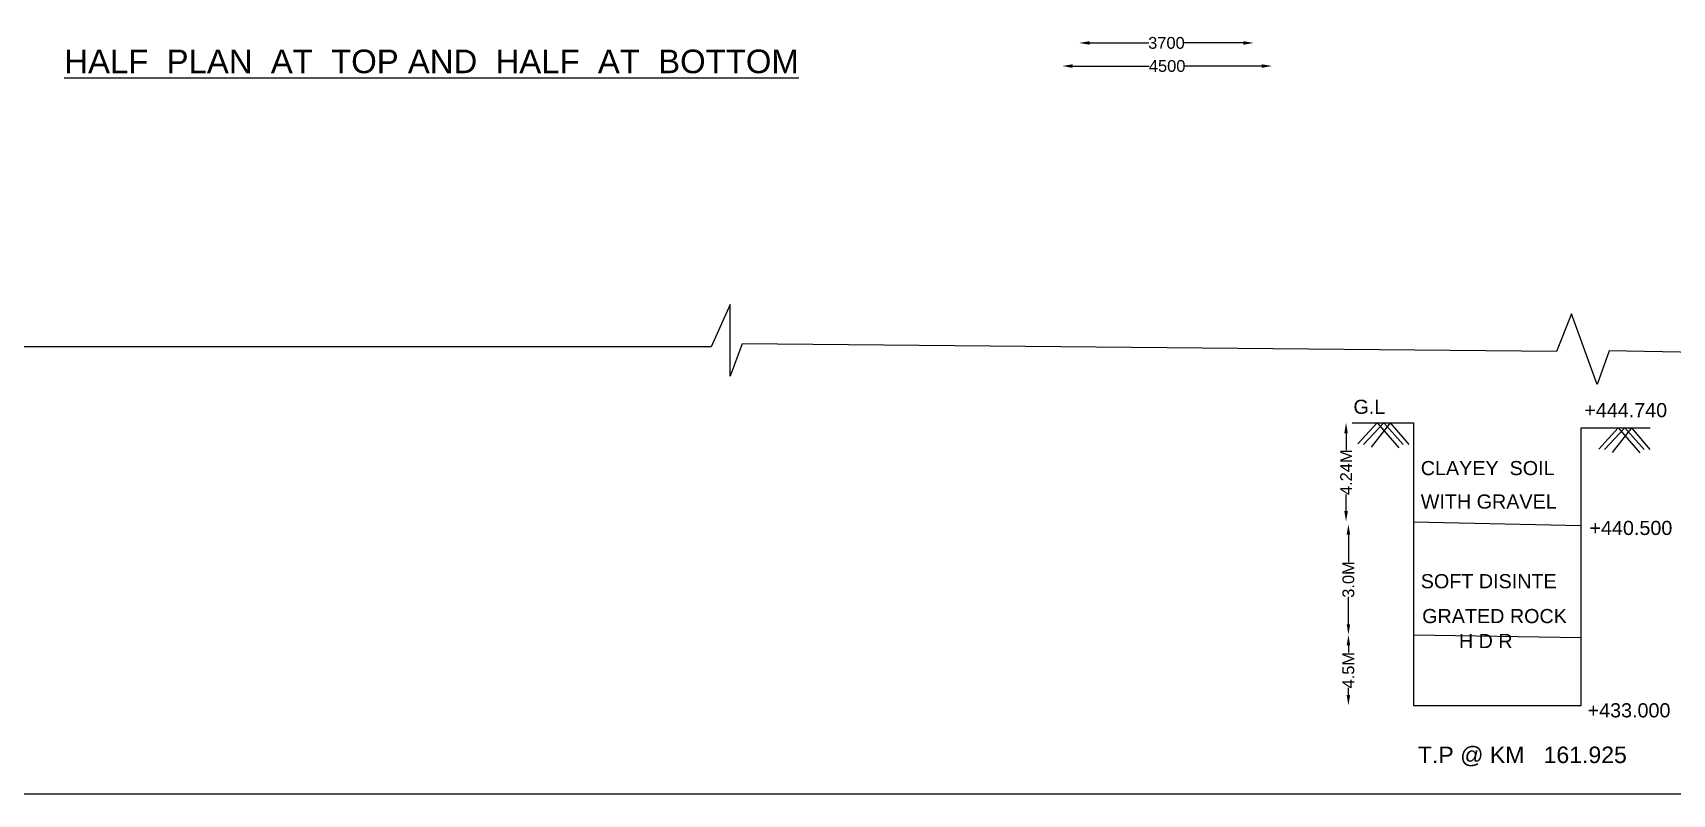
# Model space of a CAD drawing. Header units: millimetres. Extents: x 2190 to 106200, y 4148 to 77390.
# Drawn here: x 36047 to 70867, y 4148 to 20305 of the extents above; entities that cross this region are included whole.
import ezdxf

# ---------------------------------------------------------------- set-up
doc = ezdxf.new("R2010")
doc.units = ezdxf.units.MM
for name, color, linetype in [('DIM', 7, 'Continuous'), ('DWG', 7, 'Continuous'), ('TEXT', 7, 'Continuous')]:
    doc.layers.add(name, color=color, linetype=linetype)
doc.styles.get("Standard").update_dxf_attribs({"font": 'arial.ttf'})
doc.dimstyles.new('ISO-25', dxfattribs={"dimtxt": 250, "dimasz": 225, "dimexe": 1.25, "dimexo": 0.625, "dimtad": 0, "dimdec": 0, "dimtxsty": 'Standard', "dimcen": 2.5, "dimse1": 1, "dimse2": 1, "dimadec": 0, "dimazin": 0, "dimtfac": 1, "dimtdec": 0, "dimtmove": 0, "dimatfit": 3, "dimfxl": 1, "dimarcsym": 0})

# ---------------------------------------------------------------- blocks, each defined once
blk = doc.blocks.new('*D84')
at = {"layer": 'Defpoints', "color": 0, "transparency": 16777216}
for p in [(57910, 19650), (62370, 19650), (62370, 19600)]:
    blk.add_point(p, dxfattribs=at)
at = {"layer": 'DIM', "color": 0, "lineweight": -2, "transparency": 16777216}
for p, q in [((58135, 19600), (59761, 19600)), ((62145, 19600), (60519, 19600))]:
    blk.add_line(p, q, dxfattribs=at)
at = {"layer": 'DIM', "color": 0, "transparency": 16777216}
for points in [[(58135, 19638), (58135, 19562), (57910, 19600)], [(62145, 19638), (62145, 19562), (62370, 19600)]]:
    blk.add_solid(points, dxfattribs=at)
at = {"layer": 'DIM', "color": 0, "transparency": 16777216, "insert": (60140, 19600), "char_height": 250, "attachment_point": 5}
blk.add_mtext('4500', dxfattribs=at)
blk = doc.blocks.new('*D85')
at = {"layer": 'Defpoints', "color": 0, "transparency": 16777216}
for p in [(58270, 20120), (61980, 20120), (61980, 20090)]:
    blk.add_point(p, dxfattribs=at)
at = {"layer": 'DIM', "color": 0, "lineweight": -2, "transparency": 16777216}
for p, q in [((58495, 20090), (59752, 20090)), ((61755, 20090), (60498, 20090))]:
    blk.add_line(p, q, dxfattribs=at)
at = {"layer": 'DIM', "color": 0, "transparency": 16777216}
for points in [[(58495, 20128), (58495, 20052), (58270, 20090)], [(61755, 20128), (61755, 20052), (61980, 20090)]]:
    blk.add_solid(points, dxfattribs=at)
at = {"layer": 'DIM', "color": 0, "transparency": 16777216, "insert": (60125, 20090), "char_height": 250, "attachment_point": 5}
blk.add_mtext('3700', dxfattribs=at)
blk = doc.blocks.new('*D172')
at = {"layer": 'Defpoints', "color": 0, "transparency": 16777216}
for p in [(63940, 12030), (65370, 12030), (65370, 9930)]:
    blk.add_point(p, dxfattribs=at)
at = {"layer": 'DIM', "color": 0, "lineweight": -2, "transparency": 16777216}
for p, q in [((63940, 11805), (63940, 11451)), ((63940, 10155), (63940, 10509))]:
    blk.add_line(p, q, dxfattribs=at)
at = {"layer": 'DIM', "color": 0, "transparency": 16777216}
for points in [[(63902, 11805), (63978, 11805), (63940, 12030)], [(63902, 10155), (63978, 10155), (63940, 9930)]]:
    blk.add_solid(points, dxfattribs=at)
at = {"layer": 'DIM', "color": 0, "transparency": 16777216, "insert": (63940, 10980), "char_height": 250, "attachment_point": 5, "rotation": 90}
blk.add_mtext('4.24M', dxfattribs=at)
blk = doc.blocks.new('*D173')
at = {"layer": 'Defpoints', "color": 0, "transparency": 16777216}
for p in [(63990, 7530), (64470, 7530), (64470, 6030)]:
    blk.add_point(p, dxfattribs=at)
at = {"layer": 'DIM', "color": 0, "lineweight": -2, "transparency": 16777216}
for p, q in [((63990, 7305), (63990, 7153)), ((63990, 6255), (63990, 6407))]:
    blk.add_line(p, q, dxfattribs=at)
at = {"layer": 'DIM', "color": 0, "transparency": 16777216}
for points in [[(63952, 7305), (64028, 7305), (63990, 7530)], [(63952, 6255), (64028, 6255), (63990, 6030)]]:
    blk.add_solid(points, dxfattribs=at)
at = {"layer": 'DIM', "color": 0, "transparency": 16777216, "insert": (63990, 6780), "char_height": 250, "attachment_point": 5, "rotation": 90}
blk.add_mtext('4.5M', dxfattribs=at)
blk = doc.blocks.new('*D174')
at = {"layer": 'Defpoints', "color": 0, "transparency": 16777216}
for p in [(63990, 9880), (65370, 9880), (65370, 7530)]:
    blk.add_point(p, dxfattribs=at)
at = {"layer": 'DIM', "color": 0, "lineweight": -2, "transparency": 16777216}
for p, q in [((63990, 9655), (63990, 9073)), ((63990, 7755), (63990, 8337))]:
    blk.add_line(p, q, dxfattribs=at)
at = {"layer": 'DIM', "color": 0, "transparency": 16777216}
for points in [[(63952, 9655), (64028, 9655), (63990, 9880)], [(63952, 7755), (64028, 7755), (63990, 7530)]]:
    blk.add_solid(points, dxfattribs=at)
at = {"layer": 'DIM', "color": 0, "transparency": 16777216, "insert": (63990, 8705), "char_height": 250, "attachment_point": 5, "rotation": 90}
blk.add_mtext('3.0M', dxfattribs=at)

msp = doc.modelspace()

# ---------------------------------------------------------------- linework, layer by layer
msp.add_lwpolyline([(106200, 4148.5), (2190, 4148.5), (2190, 77390), (106200, 77390)], close=True)
at = {"layer": 'DWG'}
for points in [[(85716.3, 13254.5), (69528, 13559.6), (69271.6, 12839.1), (68726.7, 14344.1), (68406.1, 13543.5), (51113.9, 13704.8), (50857.4, 13016.3), (50857.4, 14537.3), (50456.8, 13640.7), (34207.5, 13640.7), (34031.2, 13159.5), (33614.4, 14440.3), (33390.1, 13703.8), (3953.6, 13648.3)], [(64070, 12030), (65370, 12030), (65370, 6030), (68930, 6030), (68930, 11920), (70400, 11920)], [(64600, 12030), (64190, 11580)], [(64740, 12030), (64310, 11570)], [(64880, 12030), (64470, 11510)], [(64600, 12030), (65060, 11500)], [(64740, 12030), (65150, 11570)], [(64880, 12030), (65270, 11570)], [(69720, 11920), (69310, 11470)], [(69860, 11920), (69430, 11460)], [(70000, 11920), (69590, 11400)], [(69720, 11920), (70180, 11390)], [(69860, 11920), (70270, 11460)], [(70000, 11920), (70390, 11460)], [(65370, 9930), (68930, 9850)], [(65370, 7530), (68930, 7470)]]:
    msp.add_lwpolyline(points, dxfattribs=at)

# ---------------------------------------------------------------- texts
at = {"layer": 'TEXT'}
for s, height, p in [('%%UHALF  PLAN  AT  TOP AND  HALF  AT  BOTTOM', 500, (36716.9, 19448.5)), ('G.L', 300, (64096.9, 12218.5)), ('+444.740', 300, (69000, 12148.5)), ('CLAYEY  SOIL', 300, (65526.9, 10918.5)), ('WITH GRAVEL', 300, (65526.9, 10208.5)), ('+440.500', 300, (69110, 9648.5)), ('SOFT DISINTE', 300, (65526.9, 8518.5)), ('GRATED ROCK', 300, (65556.9, 7778.5)), ('H D R', 300, (66336.9, 7248.5)), ('+433.000', 300, (69070, 5778.5)), ('T.P @ KM   161.925 ', 350, (65466.9, 4808.5))]:
    msp.add_text(s, height=height, dxfattribs=at).set_placement(p)

# ---------------------------------------------------------------- dimensions: what is measured, and where the dimension line sits
at = {"layer": 'DIM'}
for p1, p2, distance, text, picture, middle in [((58270, 20120), (61980, 20120), -30, '3700', '*D85', (60125, 20090)), ((57910, 19650), (62370, 19650), -50, '4500', '*D84', (60140, 19600)), ((65370, 9930), (65370, 12030), 1430, '4.24M', '*D172', (63940, 10980)), ((65370, 7530), (65370, 9880), 1380, '3.0M', '*D174', (63990, 8705)), ((64470, 6030), (64470, 7530), 480, '4.5M', '*D173', (63990, 6780))]:
    dim = msp.add_aligned_dim(p1=p1, p2=p2, distance=distance, text=text, dimstyle='ISO-25', dxfattribs=at)
    dim.commit()
    dim.dimension.update_dxf_attribs({"geometry": picture, "text_midpoint": middle})

doc.saveas('drawing.dxf')
